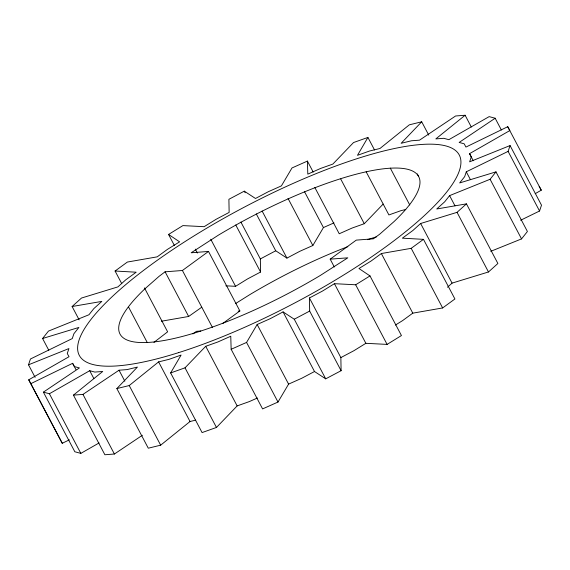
<?xml version="1.0" encoding="UTF-8"?>
<svg xmlns="http://www.w3.org/2000/svg" width="570" height="570" viewBox="0 0 570 570"><rect width="100%" height="100%" fill="white"/><g stroke="black" fill="none" stroke-linecap="round" stroke-linejoin="round"><path stroke-width="0.85" d="M35.119 377.368L28.5 364.814L30.452 358.986L72.276 338.573L73.908 333.721L78.895 327.437L42.586 338.502L48.785 350.272M501.379 130.01L495.173 118.239L459.149 142.443L464.165 143.797L465.947 147.067L507.735 126.711L509.837 130.566L469.545 153.665L471.29 156.871L469.637 161.823L510.065 145.557L508.105 151.385L466.289 171.798L464.657 176.657L459.669 182.941L495.978 171.869L527.414 231.498L521.536 238.901L490.763 251.32M520.61 220.255L539.548 211.014L541.5 205.186L510.065 145.557M257.384 398.01L249.354 401.579L237.148 405.918L216.465 427.457L202.079 432.573L170.637 372.944L181.089 355.06L169.098 359.321L158.602 361.893L129.219 385.555L116.85 388.576L148.286 448.205L160.662 445.177L190.038 421.515L195.695 420.133M374.54 149.981L367.921 137.427L357.476 155.318L369.46 151.05L379.962 148.485L409.338 124.823L421.714 121.795L428.747 135.133M325.705 378.843L314.505 371.519L301.673 378.295L288.591 384.116L278.003 402.049L262.592 408.911L231.149 349.289L246.568 342.428L257.156 324.494L270.237 318.673L283.062 311.89L294.262 319.214L325.705 378.843L341.102 370.707L340.86 357.589L309.424 297.968L322.485 291.063L334.426 283.682L355.673 284.779L370.001 275.923L401.437 335.552L387.108 344.401L365.862 343.311L353.927 350.692L340.86 357.589M256.293 213.914L275.738 250.786L286.938 258.11L299.763 251.327L312.844 245.506L323.432 227.572L333.977 222.884M42.586 338.502L48.464 331.099L88.956 314.754L93.858 308.584L101.831 301.395L72.112 306.51L79.145 319.848M495.978 171.869L490.1 179.279L449.602 195.617L444.707 201.787L436.727 208.983L466.445 203.861L497.888 263.49L488.483 271.968L452.074 283.119L447.5 287.244M116.85 388.576L137.42 367.073L127.11 369.595L119.037 370.215L82.963 394.397L73.445 395.124L104.88 454.753L114.399 454.019L142.379 435.266M421.714 121.795L401.137 143.298L411.455 140.776L419.527 140.163L455.601 115.981L465.12 115.247L471.319 127.017M170.637 372.944L185.022 367.828L205.713 346.296L217.918 341.95L230.764 336.236L231.149 349.289M314.832 187.473L339.236 233.764L352.082 228.05L364.287 223.704L383.154 204.074M72.112 306.51L81.517 298.032L117.926 286.881L125.763 279.813L136.187 272.204L115.083 271.021L121.702 283.575M153.936 342.385L167.623 331.826L144.459 287.893M466.445 203.861L457.047 212.339L420.632 223.497L412.801 230.558L402.377 238.174L423.482 239.35L454.917 298.979L442.634 307.95L412.787 313.158L402.548 320.639L395.402 325.057M73.445 395.124L102.742 371.462L94.812 372.068L89.704 370.7L49.405 393.749L43.391 392.132L79.408 367.928L74.399 366.581L72.618 363.311L30.823 383.66L28.728 379.805L69.02 356.713L67.267 353.5L68.927 348.555L28.5 364.814M465.12 115.247L435.822 138.909L443.752 138.303L448.854 139.678L489.16 116.622L495.173 118.239M115.083 271.021L127.367 262.05L157.213 256.842L167.452 249.361L179.607 241.851L168.563 234.448L182.892 225.599L204.138 226.689L216.073 219.308L229.14 212.411L228.898 199.293L244.295 191.157L255.495 198.481L268.328 191.705L281.409 185.884L291.997 167.951L307.408 161.089L313.201 172.069M334.319 266.995L330.187 259.165L347.828 257.818L320.304 275.46A168.827 42.558 -27.8 0 1 150.259 342.292A168.827 42.558 -27.8 0 1 144.787 288.912L159.044 276.365L165.051 271.826L182.414 270.493L208.499 251.441L239.87 310.949L222.956 323.311M161.36 321.231L188.649 316.464L201.744 307.223M192.881 333.92L196.422 331.334L200.768 330.999M330.187 259.165L356.271 240.12L373.4 238.802L379.641 234.249L393.899 221.702A168.827 42.558 -27.8 0 0 388.426 168.321A168.827 42.558 -27.8 0 0 218.388 235.154L191.171 252.774L208.499 251.441M423.482 239.35L411.198 248.328L381.351 253.536L371.113 261.01L358.958 268.52L370.001 275.923M235.659 303.511L249.76 294.661A168.827 42.558 -27.8 0 1 347.835 246.66M225.834 285.812L235.574 286.318L247.515 278.937L260.576 272.033L260.34 258.923L240.896 222.051M43.391 392.132L74.827 451.761L80.84 453.378L99.095 442.94M535.194 193.679L541.272 190.195L507.735 126.711M260.34 258.923L275.738 250.786M294.262 319.214L309.66 311.078L309.424 297.968M28.728 379.805L62.265 443.289L69.362 439.833M367.921 137.427L353.535 142.543L332.852 164.082L320.646 168.421L307.8 174.135L307.408 161.089M405.747 209.496L400.902 210.679L388.911 214.94L366.161 171.791M238.139 311.085L239.87 310.949M539.177 186.34L541.272 190.195M508.105 151.385L539.548 211.014M490.1 179.279L521.536 238.901M469.545 153.665L473.264 160.726M466.289 171.798L470.421 179.643M449.602 195.617L454.981 205.813M457.047 212.339L488.483 271.968M417.276 173.9L418.515 176.251M420.632 223.497L452.074 283.119M390.3 168.1L409.745 204.972M411.198 248.328L442.634 307.95M381.351 253.536L412.787 313.158M340.71 178.987L364.287 223.704M355.673 284.779L387.108 344.401M304.401 191.484L323.432 227.572M334.426 283.682L365.862 343.311M288.028 198.431L312.844 245.506M262.115 211.035L286.938 258.11M309.66 311.078L341.102 370.707M244.295 191.157L245.129 192.731M283.062 311.89L314.505 371.519M235.759 224.965L260.576 272.033M257.156 324.494L288.591 384.116M210.758 239.243L235.574 286.318M246.568 342.428L278.003 402.049M195.296 249.133L197.37 253.059M168.563 234.448L174.349 245.435M182.414 270.493L212.553 327.65M205.713 346.296L237.148 405.918M165.072 271.748L188.649 316.464M185.022 367.828L216.465 427.457M158.602 361.893L190.038 421.515M128.685 307.28L147.295 342.584M129.219 385.555L160.662 445.177M119.037 370.215L124.83 381.195M89.704 370.7L93.843 378.544M72.618 363.311L75.924 369.588M82.963 394.397L114.399 454.019M49.405 393.749L80.84 453.378M30.823 383.66L62.265 443.289M367.486 239.671A168.827 42.558 -27.8 0 1 376.663 236.785M178.624 352.623A214.776 54.136 -27.8 0 0 460.845 160.37A214.776 54.136 -27.8 0 0 168.371 252.567A214.776 54.136 -27.8 0 0 178.624 352.623"/></g></svg>
